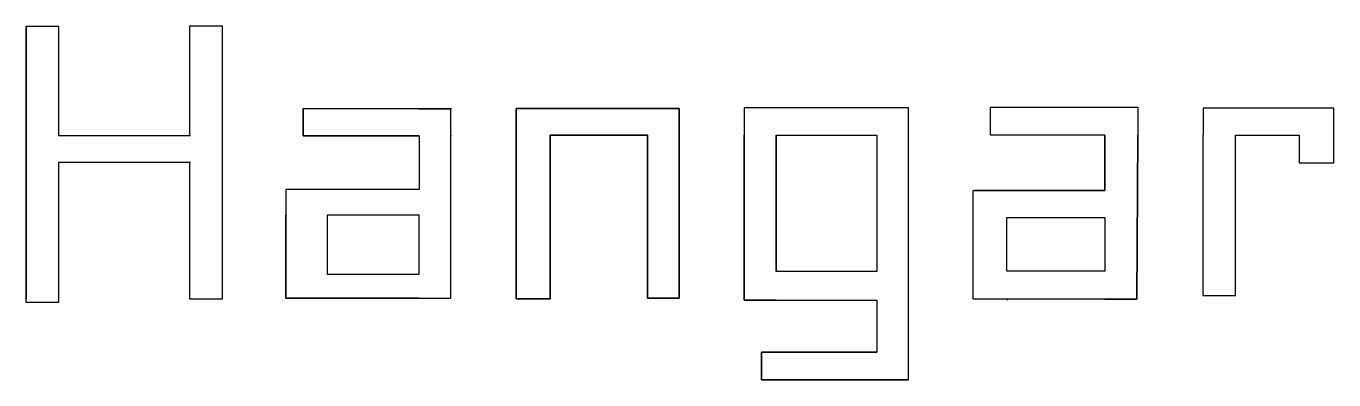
# Model space of a CAD drawing. Header units: inches. Extents: x 0 to 115, y -7 to 25.
import ezdxf

# ---------------------------------------------------------------- set-up
doc = ezdxf.new("R2010")
doc.units = ezdxf.units.IN
doc.header["$MEASUREMENT"] = 0

msp = doc.modelspace()

# ---------------------------------------------------------------- linework, layer by layer
for p, q in [((0.22, 0.22), (0.22, 24.57)), ((0.22, 24.57), (3.05, 24.57)), ((0.22, 0.22), (0.22, 24.57)), ((0.22, 0.51), (0.22, 24.57)), ((0.22, 0.22), (0.22, 24.57)), ((0.22, 24.57), (3.05, 24.57)), ((3.05, 24.57), (3.05, 14.92)), ((3.05, 24.57), (3.05, 14.92)), ((17.52, 24.57), (14.6, 24.57)), ((14.6, 24.57), (14.6, 14.92)), ((17.52, 24.57), (14.6, 24.57)), ((14.6, 24.57), (14.6, 14.92)), ((17.52, 0.53), (17.52, 24.57)), ((17.52, 0.53), (17.52, 24.57)), ((34.83, 17.25), (24.63, 17.3)), ((24.63, 17.3), (24.63, 14.89)), ((34.83, 17.25), (24.63, 17.3)), ((24.63, 14.89), (24.63, 17.3)), ((24.63, 17.3), (37.68, 17.3)), ((43.37, 17.31), (46.37, 17.31)), ((43.37, 0.53), (43.37, 17.31)), ((46.21, 17.31), (57.75, 17.31)), ((46.21, 17.31), (57.75, 17.31)), ((57.75, 17.31), (57.75, 14.95)), ((77.94, 17.36), (63.45, 17.36)), ((63.45, 17.36), (63.45, 14.95)), ((77.94, 17.36), (63.45, 17.36)), ((63.45, 17.36), (63.45, 14.95)), ((77.94, 14.95), (77.94, 17.36)), ((77.94, 14.95), (77.94, 17.36)), ((85.17, 17.43), (98.13, 17.43)), ((85.17, 14.97), (85.17, 17.43)), ((85.17, 17.43), (98.13, 17.43)), ((85.17, 14.97), (85.17, 17.43)), ((98.13, 17.43), (98.13, 14.97)), ((98.13, 17.43), (98.13, 14.97)), ((37.62, 17.25), (34.83, 17.25)), ((37.62, 17.25), (34.83, 17.25)), ((37.62, 0.58), (37.62, 17.25)), ((37.62, 0.58), (37.62, 17.25)), ((37.62, 0.58), (37.62, 17.25)), ((37.62, 0.58), (37.62, 17.25)), ((3.05, 14.92), (14.69, 14.92)), ((3.05, 14.92), (14.69, 14.92)), ((24.63, 14.89), (34.83, 14.89)), ((34.83, 14.89), (24.63, 14.89)), ((34.83, 14.89), (34.83, 10.17)), ((34.83, 14.89), (34.83, 10.17)), ((37.68, 14.89), (37.62, 14.89)), ((54.96, 14.95), (46.37, 14.95)), ((46.37, 14.95), (46.37, 0.53)), ((54.96, 14.95), (54.96, 0.58)), ((57.75, 0.58), (57.75, 14.95)), ((57.75, 14.95), (57.75, 14.95)), ((63.45, 0.42), (63.45, 14.95)), ((63.45, 0.42), (63.45, 14.95)), ((66.29, 14.95), (75.15, 14.95)), ((66.29, 14.95), (66.29, 2.94)), ((75.15, 14.95), (75.15, 2.94)), ((77.94, -6.61), (77.94, 14.95)), ((77.94, -6.61), (77.94, 14.95)), ((95.25, 14.97), (85.17, 14.97)), ((95.25, 14.97), (85.17, 14.97)), ((95.25, 14.97), (95.25, 10.07)), ((95.25, 14.97), (95.25, 10.07)), ((98.05, 0.51), (98.13, 14.97)), ((98.05, 0.51), (98.13, 14.97)), ((3.05, 12.56), (3.05, 0.22)), ((14.69, 12.56), (3.05, 12.56)), ((3.05, 12.56), (3.05, 0.22)), ((14.69, 12.56), (3.05, 12.56)), ((14.6, 12.56), (14.6, 0.53)), ((14.6, 12.56), (14.6, 0.53)), ((34.83, 10.17), (23.08, 10.17)), ((23.08, 10.17), (23.08, 7.92)), ((34.83, 10.17), (23.08, 10.17)), ((23.08, 10.17), (23.08, 7.92)), ((83.65, 10.07), (86.61, 10.07)), ((83.65, 0.51), (83.65, 10.07)), ((83.65, 0.51), (83.65, 10.07)), ((83.65, 10.07), (86.61, 10.07)), ((83.65, 10.07), (86.61, 10.07)), ((83.65, 0.51), (83.65, 10.07)), ((95.25, 10.07), (83.73, 10.07)), ((95.25, 10.07), (83.73, 10.07)), ((95.25, 10.07), (83.73, 10.07)), ((23.08, 2.72), (23.08, 7.92)), ((23.08, 7.92), (23.08, 2.72)), ((23.08, 2.72), (23.08, 0.58)), ((23.08, 0.58), (23.08, 2.72)), ((75.15, 2.94), (66.27, 2.94)), ((83.65, 0.51), (83.65, 2.96)), ((3.05, 0.22), (0.22, 0.22)), ((3.05, 0.22), (0.22, 0.22)), ((14.6, 0.53), (17.52, 0.53)), ((14.6, 0.53), (17.52, 0.53)), ((23.08, 0.58), (34.83, 0.58)), ((34.83, 0.58), (23.08, 0.58)), ((34.83, 0.58), (37.62, 0.58)), ((34.83, 0.58), (37.62, 0.58)), ((46.37, 0.53), (43.37, 0.53)), ((54.96, 0.58), (57.75, 0.58)), ((66.29, 0.42), (63.45, 0.42)), ((66.29, 0.42), (63.45, 0.42)), ((66.29, 0.42), (63.45, 0.42)), ((66.27, 0.42), (75.15, 0.42)), ((66.27, 0.42), (75.15, 0.42)), ((66.27, 0.42), (75.15, 0.42)), ((75.15, 0.42), (75.15, -4.17)), ((75.15, 0.42), (75.15, -4.17)), ((97.96, 0.51), (83.65, 0.51)), ((97.96, 0.51), (83.65, 0.51)), ((97.96, 0.51), (83.65, 0.51)), ((97.96, 0.51), (83.65, 0.51)), ((97.96, 0.51), (83.65, 0.51)), ((86.61, 0.51), (86.61, 0.42)), ((95.25, 0.51), (98.05, 0.51)), ((95.25, 0.51), (98.05, 0.51)), ((95.25, 0.51), (98.05, 0.51)), ((64.99, -4.17), (75.15, -4.17)), ((64.99, -6.61), (64.99, -4.17)), ((64.99, -4.17), (75.15, -4.17)), ((64.99, -6.61), (64.99, -4.17)), ((77.94, -6.61), (64.99, -6.61)), ((77.94, -6.61), (64.99, -6.61))]:
    msp.add_line(p, q)
for points in [[(0.21, 0.51), (0.22, 0.51), (0.22, 24.57), (0.21, 24.57)], [(0.22, 0.51), (0.22, 24.57), (0.21, 24.57), (0.21, 0.51)], [(34.83, 7.92), (26.73, 7.92), (26.73, 2.72), (34.83, 2.72)], [(34.83, 7.92), (26.73, 7.92), (26.73, 2.72), (34.83, 2.72)], [(95.25, 7.7), (95.25, 2.96), (86.61, 2.96), (86.61, 7.7)]]:
    msp.add_lwpolyline(points, close=True)
for points in [[(0.22, 24.57), (0.21, 24.57), (0.21, 0.51), (0.22, 0.51)], [(14.69, 12.56), (3.05, 12.56), (3.05, 0.22), (0.22, 0.22), (0.22, 24.57)], [(0.22, 24.57), (3.05, 24.57), (3.05, 14.92), (14.69, 14.92)], [(14.6, 12.56), (14.6, 0.53), (17.52, 0.53), (17.52, 24.57), (14.6, 24.57), (14.6, 14.92)], [(43.37, 17.31), (46.37, 17.31), (43.37, 17.31), (43.37, 0.53), (46.37, 0.53), (46.37, 14.95), (54.96, 14.95), (54.96, 0.58), (57.75, 0.58), (57.75, 14.95), (57.75, 14.95), (57.75, 17.31), (46.21, 17.31)], [(46.21, 17.31), (57.75, 17.31), (57.75, 14.95), (57.75, 14.95), (57.75, 0.58), (54.96, 0.58), (54.96, 14.95), (46.37, 14.95), (46.37, 0.53), (43.37, 0.53), (43.37, 17.31), (46.37, 17.31)], [(66.27, 0.42), (75.15, 0.42), (75.15, -4.17), (64.99, -4.17), (64.99, -6.61), (77.94, -6.61), (77.94, 14.95), (77.94, 17.36), (63.45, 17.36), (63.45, 14.95), (63.45, 0.42), (66.29, 0.42)], [(83.73, 10.07), (95.25, 10.07), (95.25, 14.97), (85.17, 14.97), (85.17, 17.43), (98.13, 17.43), (98.13, 14.97), (98.05, 0.51), (95.25, 0.51)], [(103.88, 14.96), (103.88, 0.83), (106.76, 0.83), (106.76, 14.96), (112.36, 14.97), (112.36, 12.52), (115.41, 12.52), (115.41, 17.34), (112.36, 17.34)], [(115.33, 17.34), (103.89, 17.34), (103.89, 14.97)], [(66.29, 2.94), (66.29, 14.95), (75.15, 14.95), (75.15, 2.94), (66.27, 2.94)], [(83.65, 0.51), (83.65, 10.07), (86.61, 10.07)]]:
    msp.add_lwpolyline(points)

doc.saveas('drawing.dxf')
